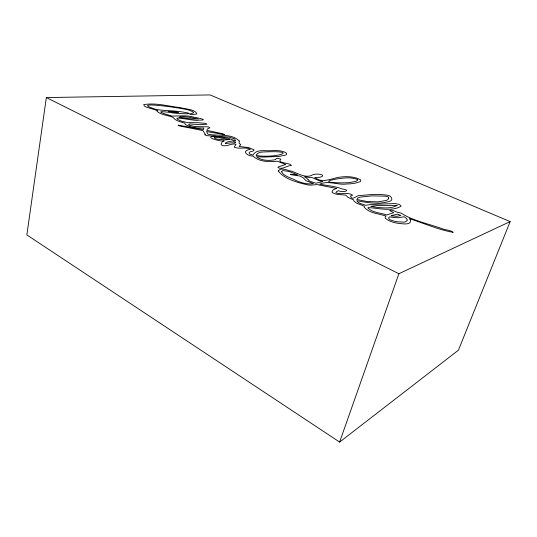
<?xml version="1.0" encoding="UTF-8"?>
<svg xmlns="http://www.w3.org/2000/svg" width="537" height="537" viewBox="0 0 537 537"><rect width="100%" height="100%" fill="white"/><g stroke="black" fill="none" stroke-linecap="round" stroke-linejoin="round"><path stroke-width="0.81" d="M46.35 97.559L26.85 234.924L339.626 442.072L458.423 350.191L510.15 221.593L210.074 94.928L46.35 97.559L398.884 273.736L510.15 221.593M339.626 442.072L398.884 273.736M278.26 170.934C284.261 179.183 297.901 182.614 307.741 184.896A17.506 4.92 15.6 0 0 311.373 185.097L317.072 184.574L336.565 188.474C334.779 189.037 331.363 190.132 332.289 192.669L336.39 194.24L345.835 195.166L347.936 197.361L353.614 199.858L353.849 200.986L356.434 203.053L364.428 206.235L364.167 207.107C369.362 213.411 378.746 213.605 386.016 216.062L385.163 216.968L385.284 218.203C390.52 222.687 398.011 223.506 404.663 223.956A18.506 5.357 17.9 0 0 408.1 223.546C411.013 223.278 411.027 219.814 409.483 218.687C423.955 223.238 438.286 229.735 453.188 232.34C450.295 229.782 444.837 230.178 441.099 228.332C427.721 223.614 412.577 220.6 401.166 213.129A4.685 1.329 18 0 0 398.514 212.551C395.876 212.122 391.547 209 389.634 210.558L393.661 212.639L386.774 214.961C380.706 212.793 372.738 212.9 367.986 208.027L368.033 207.624C378.585 207.973 390.849 211.92 400.938 206.329L400.884 205.597L399.132 204.422L395.252 203.536L371.396 204.476L365.596 205.282L359.743 203.288L357.669 201.919L356.79 200.704C367.227 202.59 378.323 204.711 388.741 201.529C394.829 200.838 390.862 194.716 386.633 195.139C377.981 193.83 369.127 194.689 360.461 195.515C356.783 194.542 352.05 201.771 350.554 196.052L352.581 195.26C348.11 191.696 341.123 195.106 335.914 192.79L336.377 191.749L338.545 190.648C342.324 192.944 352.453 190.4 342.029 188.93C335.081 186.097 327.194 185.762 319.723 184.164C328.476 180.09 337.773 185.393 346.929 183.983A60.996 15.741 15.5 0 0 355.192 183.164L360.193 181.66L360.783 180.882L360.535 179.841C353.876 176.149 345.647 176.243 338.297 177.351C330.396 178.935 322.079 183.439 314.709 177.465C324.019 178.022 326.187 173.8 315.83 174.129A28.844 7.927 16.4 0 0 312.776 174.753C306.265 178.942 298.008 173.263 291.45 171.175C287.53 170.665 281.126 166.819 278.26 170.934M239.227 140.969L239.146 143.366L240.777 144.56L239.093 146.447L248.691 147.615L254.088 149.85C253.947 151.924 249.88 150.783 249.04 152.817L249.651 154.052L252.947 155.119C256.518 148.299 266.701 151.676 272.95 150.474C277.488 150.669 282.717 150.427 286.557 153.226L286.617 154.273L285.724 155.045L279.126 156.442L263.513 157.079L256.532 156.764C261.7 160.865 269.5 160.952 275.723 159.596L275.958 158.798L277.535 158.227L280.844 159.194C276.125 163.53 290.289 162.422 291.383 165.524C286.751 165.43 282.294 170.169 277.965 167.551L278.32 166.866L285.778 164.483L277.354 161.207C269.238 161.999 259.371 162.033 253.068 156.153C247.114 156.019 240.858 150.81 250.356 149.313C245.342 146.547 239.2 149.501 234.213 147.078L236.025 144.265C231.064 142.802 226.137 147.715 221.419 145.003L221.09 144.151L222.029 142.057L222.781 141.238L224.258 140.989L223.922 140.835C222.385 141.916 204.738 137.7 212.78 136.223A11.089 2.866 13.8 0 1 215.256 136.23L228.017 138.163L235.615 141.003L234.676 138.868L229.017 137.063L206.544 135.646L204.718 134.713L205.396 134.532L202.926 130.598L179.788 125.98L178.116 125.175L203.442 129.612L203.825 128.061L197.153 127.954L191.575 127.041L186.03 124.92L185.097 124.201L184.903 123.181C180.915 121.839 175.565 121 173.055 117.428C168.068 115.119 160.758 115.106 156.925 111.172L157.656 110.676L146.4 107.105L144.419 105.99L143.681 104.648C155.811 102.486 168.316 106.319 180.419 107.642C184.983 109.098 195.703 109.206 196.784 113.998L191.192 114.723L189.642 114.079L193.394 112.898L193.622 112.475L192.662 111.716A7.632 1.772 13.2 0 0 189.279 110.327C188.568 108.877 124.832 99.634 156.287 109.481C164.846 110.877 173.753 110.535 182.426 111.978C200.637 114.918 176.539 113.542 172.733 112.884C155.67 110.333 157.965 112.079 172.062 116.086C179.244 116.086 186.836 115.086 194.085 117.227C197.072 117.684 210.437 120.409 198.415 120.12C196.683 121.765 168.343 114.77 179.472 120.288A6.337 1.544 13.1 0 0 182.043 121.315L187.91 122.671L197.65 122.664L205.53 123.369L207.02 124.235L199.851 124.665L189.903 123.946L188.635 124.295L189.326 125.202L194.837 126.584L208.316 126.839L209.893 127.793L207.45 129.008L206.779 130.303L222.607 133.78L224.54 134.599L206.483 131.538L207.98 134.23C218.029 136.291 231.474 133.082 239.227 140.969M407.147 220.022L406.778 221.029L405.267 221.888A15.345 4.437 17.9 0 1 403.931 222.157L396.823 221.754A12.626 3.658 17.9 0 1 391.735 220.398C390.184 220.291 387.184 218.23 389.52 216.854L392.5 217.297A21.03 5.988 17.6 0 0 397.836 217.733L404.146 216.787L405.932 217.948A12.042 3.47 18 0 1 406.912 219.156L407.147 220.022M281.663 171.813C284.254 176.888 291.477 177.68 295.994 180.546C301.499 182.822 307.446 184.654 313.447 183.594L306.795 181.056A7.86 2.195 15.8 0 1 305.721 180.432L303.298 177.774L300.358 176.23A2.604 0.725 15.6 0 0 299.31 175.935L291.289 174.76L290.49 174.23L297.505 174.827L290.295 171.907A10.472 2.933 15.3 0 0 288.08 171.296L282.925 170.578A16.244 4.531 15.5 0 0 282.294 170.92L281.663 171.813M388.674 198.086L387.915 199.589L386.392 200.429L377.86 201.878L366.979 201.509L356.803 199.489L357.81 198.046L360.166 197.113L371.859 195.871L385.244 196.159L388.076 196.73L388.674 198.086M235.374 142.453L234.716 142.956L232.34 142.862A9.324 2.437 14.1 0 0 231.178 142.855L225.312 143.54A18.761 4.914 14.2 0 1 225.876 142.748L227.93 141.815L232.743 140.916L235.159 142.117A2.658 0.685 14 0 1 235.354 142.352L235.374 142.453M357.716 179.955L356.125 181.271L349.614 182.587A30.414 7.988 16 0 1 347.654 182.734L341.66 182.875A117.643 28.783 14.7 0 1 338.243 182.788C312.447 182.305 346.446 176.358 352.064 178.19A15.848 4.202 16.8 0 1 354.91 178.667L357.568 179.472L357.716 179.955M256.31 155.186L256.176 155.542C276.797 158.616 302.136 149.796 261.626 152.099A25.085 6.672 15.1 0 0 259.599 152.515L257.418 153.629L256.31 155.186M397.044 205.423C391.513 208.685 384.458 207.987 378.27 207.51A33.113 9.163 17 0 1 373.437 206.826L370.859 206.349L377.37 205.537L397.044 205.423M308.238 179.835L309.896 181.224L315.971 183.218L322.844 181.573L321.254 181.184A9.807 2.678 16 0 1 318.663 180.459L312.292 177.673A50.156 13.13 15.2 0 1 307.245 177.123L304.486 176.767L306.258 177.908A9.196 2.578 15.5 0 1 306.996 178.546L308.238 179.835M392.003 215.418L391.164 215.807L396.816 216.337L400.824 215.458L397.508 214.129L392.003 215.418M178.244 112.421L169.571 111.528L175.565 112.092A47.363 11.807 13.2 0 1 178.244 112.421M214.364 137.64L214.283 137.667A1.631 0.423 13.7 0 0 214.189 137.801L214.619 138.231A4.249 1.094 13.7 0 0 215.102 138.512L217.022 139.13A3.578 0.92 13.7 0 0 217.686 139.271L224.164 139.761A19.043 4.799 13.6 0 0 226.701 139.788L229.447 139.566L218.801 137.653A6.263 1.618 13.8 0 0 217.23 137.472L214.364 137.64M168.98 111.407L168.256 111.367L168.98 111.407M180.405 116.945L180.063 117.006A24.212 5.927 13.4 0 0 178.922 117.308L191.702 118.945L198.24 118.979L188.776 117.214L183.829 116.71L180.405 116.945"/></g></svg>
